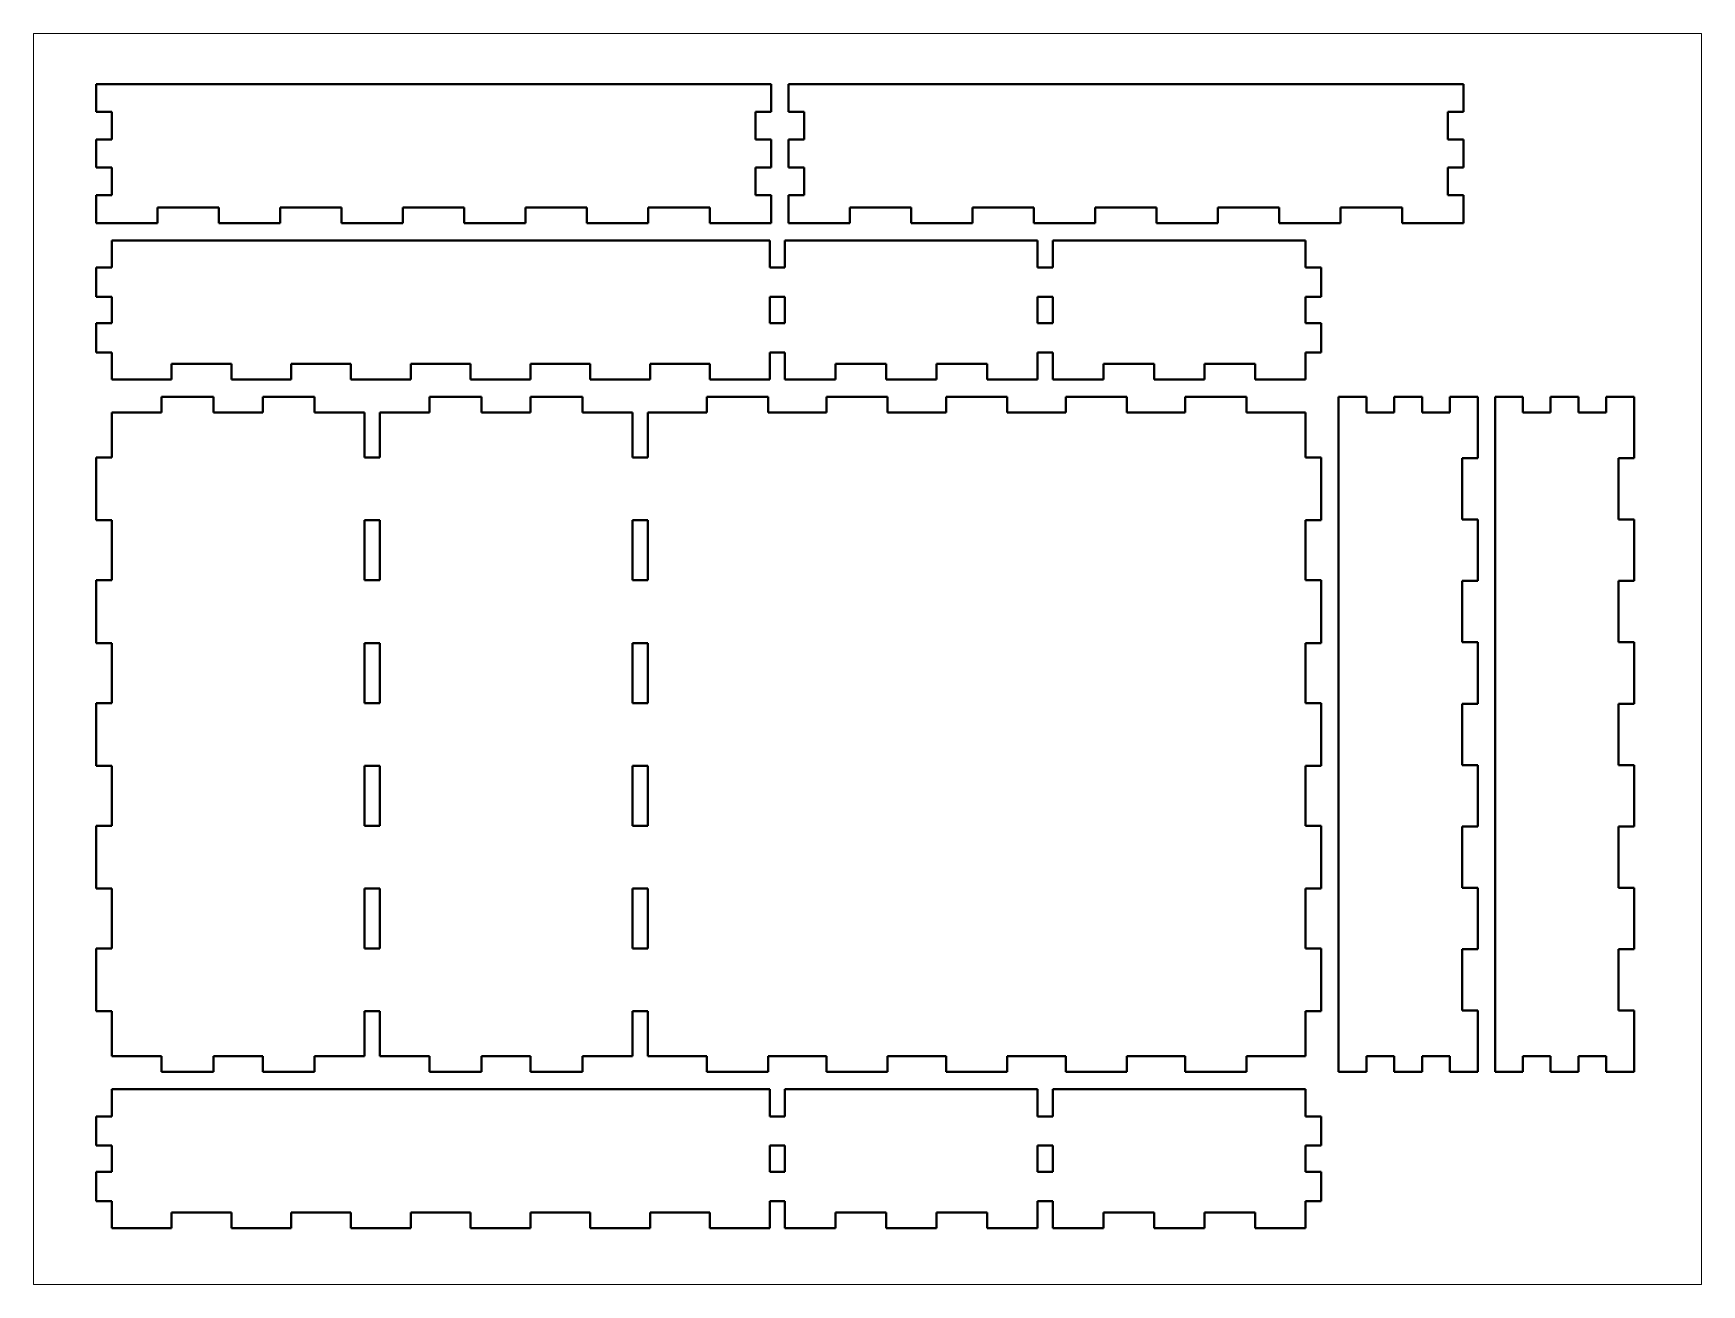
# Paper-space layout 'Layout1' of a CAD drawing. Header units: inches. Extents: x 0 to 24, y 0 to 18.
# The model-space entities are those that its viewports show. They can reach past a viewport. Long polylines and large blocks are cut down to what shows.
import ezdxf

# ---------------------------------------------------------------- set-up
doc = ezdxf.new("R2010")
doc.units = ezdxf.units.IN
doc.header["$LTSCALE"] = 0.5
doc.header["$MEASUREMENT"] = 0
doc.layers.add('Visible', color=7, linetype='Continuous', lineweight=40)

msp = doc.modelspace()

# ---------------------------------------------------------------- linework, layer by layer
at = {"layer": 'Visible'}
for p, q in [((0.903, 17.271), (0.903, 16.871)), ((10.613, 17.271), (0.903, 17.271)), ((10.613, 17.271), (10.613, 16.871)), ((10.863, 17.271), (10.863, 16.871)), ((10.863, 17.271), (20.573, 17.271)), ((20.573, 17.271), (20.573, 16.871)), ((0.903, 16.871), (1.128, 16.871)), ((1.128, 16.871), (1.128, 16.471)), ((10.613, 16.871), (10.388, 16.871)), ((10.388, 16.471), (10.388, 16.871)), ((10.863, 16.871), (11.088, 16.871)), ((11.088, 16.471), (11.088, 16.871)), ((20.573, 16.871), (20.348, 16.871)), ((20.348, 16.871), (20.348, 16.471)), ((0.903, 16.471), (0.903, 16.071)), ((0.903, 16.471), (1.128, 16.471)), ((10.613, 16.471), (10.388, 16.471)), ((10.613, 16.471), (10.613, 16.071)), ((10.863, 16.471), (10.863, 16.071)), ((10.863, 16.471), (11.088, 16.471)), ((20.573, 16.471), (20.348, 16.471)), ((20.573, 16.471), (20.573, 16.071)), ((0.903, 16.071), (1.128, 16.071)), ((1.128, 16.071), (1.128, 15.671)), ((10.613, 16.071), (10.388, 16.071)), ((10.388, 15.671), (10.388, 16.071)), ((10.863, 16.071), (11.088, 16.071)), ((11.088, 15.671), (11.088, 16.071)), ((20.573, 16.071), (20.348, 16.071)), ((20.348, 16.071), (20.348, 15.671)), ((0.903, 15.671), (0.903, 15.271)), ((0.903, 15.671), (1.128, 15.671)), ((10.613, 15.671), (10.388, 15.671)), ((10.613, 15.671), (10.613, 15.271)), ((10.863, 15.671), (10.863, 15.271)), ((10.863, 15.671), (11.088, 15.671)), ((20.573, 15.671), (20.348, 15.671)), ((20.573, 15.671), (20.573, 15.271)), ((1.785, 15.271), (1.785, 15.496)), ((1.785, 15.496), (2.668, 15.496)), ((2.668, 15.271), (2.668, 15.496)), ((3.551, 15.271), (3.551, 15.496)), ((3.551, 15.496), (4.434, 15.496)), ((4.434, 15.271), (4.434, 15.496)), ((5.316, 15.496), (6.199, 15.496)), ((5.316, 15.271), (5.316, 15.496)), ((6.199, 15.271), (6.199, 15.496)), ((7.082, 15.271), (7.082, 15.496)), ((7.082, 15.496), (7.964, 15.496)), ((7.964, 15.271), (7.964, 15.496)), ((8.847, 15.496), (9.73, 15.496)), ((8.847, 15.271), (8.847, 15.496)), ((9.73, 15.271), (9.73, 15.496)), ((12.628, 15.496), (11.745, 15.496)), ((11.745, 15.271), (11.745, 15.496)), ((12.628, 15.271), (12.628, 15.496)), ((14.394, 15.496), (13.511, 15.496)), ((13.511, 15.271), (13.511, 15.496)), ((14.394, 15.271), (14.394, 15.496)), ((16.159, 15.496), (15.276, 15.496)), ((15.276, 15.271), (15.276, 15.496)), ((16.159, 15.271), (16.159, 15.496)), ((17.042, 15.271), (17.042, 15.496)), ((17.924, 15.496), (17.042, 15.496)), ((17.924, 15.271), (17.924, 15.496)), ((19.69, 15.496), (18.807, 15.496)), ((18.807, 15.271), (18.807, 15.496)), ((19.69, 15.271), (19.69, 15.496)), ((1.785, 15.271), (0.903, 15.271)), ((3.551, 15.271), (2.668, 15.271)), ((5.316, 15.271), (4.434, 15.271)), ((7.082, 15.271), (6.199, 15.271)), ((8.847, 15.271), (7.964, 15.271)), ((10.613, 15.271), (9.73, 15.271)), ((10.863, 15.271), (11.745, 15.271)), ((12.628, 15.271), (13.511, 15.271)), ((14.394, 15.271), (15.276, 15.271)), ((16.159, 15.271), (17.042, 15.271)), ((17.924, 15.271), (18.807, 15.271)), ((19.69, 15.271), (20.573, 15.271)), ((1.128, 14.631), (1.128, 15.021)), ((1.128, 15.021), (10.593, 15.021)), ((10.593, 14.631), (10.593, 15.021)), ((10.813, 14.631), (10.813, 15.021)), ((10.813, 15.021), (14.448, 15.021)), ((14.448, 14.631), (14.448, 15.021)), ((14.668, 15.021), (18.303, 15.021)), ((14.668, 14.631), (14.668, 15.021)), ((18.303, 15.021), (18.303, 14.631)), ((0.903, 14.631), (0.903, 14.211)), ((0.903, 14.631), (1.128, 14.631)), ((10.593, 14.631), (10.813, 14.631)), ((14.448, 14.631), (14.668, 14.631)), ((18.528, 14.631), (18.303, 14.631)), ((18.528, 14.631), (18.528, 14.211)), ((0.903, 14.211), (1.128, 14.211)), ((1.128, 13.831), (1.128, 14.211)), ((10.593, 14.211), (10.813, 14.211)), ((10.593, 13.831), (10.593, 14.211)), ((10.813, 13.831), (10.813, 14.211)), ((14.448, 14.211), (14.668, 14.211)), ((14.448, 13.831), (14.448, 14.211)), ((14.668, 13.831), (14.668, 14.211)), ((18.528, 14.211), (18.303, 14.211)), ((18.303, 14.211), (18.303, 13.831)), ((0.903, 13.831), (0.903, 13.411)), ((0.903, 13.831), (1.128, 13.831)), ((10.593, 13.831), (10.813, 13.831)), ((14.448, 13.831), (14.668, 13.831)), ((18.528, 13.831), (18.303, 13.831)), ((18.528, 13.831), (18.528, 13.411)), ((0.903, 13.411), (1.128, 13.411)), ((1.128, 13.021), (1.128, 13.411)), ((2.849, 13.246), (1.988, 13.246)), ((1.988, 13.021), (1.988, 13.246)), ((2.849, 13.021), (2.849, 13.246)), ((4.569, 13.246), (3.709, 13.246)), ((3.709, 13.021), (3.709, 13.246)), ((4.569, 13.021), (4.569, 13.246)), ((6.29, 13.246), (5.43, 13.246)), ((5.43, 13.021), (5.43, 13.246)), ((6.29, 13.021), (6.29, 13.246)), ((7.151, 13.021), (7.151, 13.246)), ((8.011, 13.246), (7.151, 13.246)), ((8.011, 13.021), (8.011, 13.246)), ((9.732, 13.246), (8.872, 13.246)), ((8.872, 13.021), (8.872, 13.246)), ((9.732, 13.021), (9.732, 13.246)), ((10.593, 13.021), (10.593, 13.411)), ((10.593, 13.411), (10.813, 13.411)), ((10.813, 13.021), (10.813, 13.411)), ((12.267, 13.246), (11.54, 13.246)), ((11.54, 13.021), (11.54, 13.246)), ((12.267, 13.021), (12.267, 13.246)), ((13.721, 13.246), (12.994, 13.246)), ((12.994, 13.021), (12.994, 13.246)), ((13.721, 13.021), (13.721, 13.246)), ((14.448, 13.021), (14.448, 13.411)), ((14.448, 13.411), (14.668, 13.411)), ((14.668, 13.021), (14.668, 13.411)), ((15.395, 13.021), (15.395, 13.246)), ((16.122, 13.246), (15.395, 13.246)), ((16.122, 13.021), (16.122, 13.246)), ((17.576, 13.246), (16.849, 13.246)), ((16.849, 13.021), (16.849, 13.246)), ((17.576, 13.021), (17.576, 13.246)), ((18.528, 13.411), (18.303, 13.411)), ((18.303, 13.411), (18.303, 13.021)), ((1.128, 13.021), (1.988, 13.021)), ((2.849, 13.021), (3.709, 13.021)), ((4.569, 13.021), (5.43, 13.021)), ((6.29, 13.021), (7.151, 13.021)), ((8.011, 13.021), (8.872, 13.021)), ((9.732, 13.021), (10.593, 13.021)), ((10.813, 13.021), (11.54, 13.021)), ((12.267, 13.021), (12.994, 13.021)), ((13.721, 13.021), (14.448, 13.021)), ((14.668, 13.021), (15.395, 13.021)), ((16.122, 13.021), (16.849, 13.021)), ((17.576, 13.021), (18.303, 13.021)), ((1.845, 12.546), (1.845, 12.771)), ((2.592, 12.771), (1.845, 12.771)), ((2.592, 12.546), (2.592, 12.771)), ((3.299, 12.546), (3.299, 12.771)), ((4.046, 12.771), (3.299, 12.771)), ((4.046, 12.546), (4.046, 12.771)), ((5.7, 12.546), (5.7, 12.771)), ((6.447, 12.771), (5.7, 12.771)), ((6.447, 12.546), (6.447, 12.771)), ((7.154, 12.546), (7.154, 12.771)), ((7.901, 12.771), (7.154, 12.771)), ((7.901, 12.546), (7.901, 12.771)), ((9.688, 12.546), (9.688, 12.771)), ((10.569, 12.771), (9.688, 12.771)), ((10.569, 12.546), (10.569, 12.771)), ((11.409, 12.546), (11.409, 12.771)), ((12.289, 12.771), (11.409, 12.771)), ((12.289, 12.546), (12.289, 12.771)), ((13.13, 12.546), (13.13, 12.771)), ((14.01, 12.771), (13.13, 12.771)), ((14.01, 12.546), (14.01, 12.771)), ((14.851, 12.546), (14.851, 12.771)), ((15.731, 12.771), (14.851, 12.771)), ((15.731, 12.546), (15.731, 12.771)), ((16.572, 12.546), (16.572, 12.771)), ((17.452, 12.771), (16.572, 12.771)), ((17.452, 12.546), (17.452, 12.771)), ((18.778, 12.771), (18.778, 3.061)), ((18.778, 12.771), (19.178, 12.771)), ((19.178, 12.771), (19.178, 12.546)), ((19.578, 12.771), (19.578, 12.546)), ((19.578, 12.771), (19.978, 12.771)), ((19.978, 12.771), (19.978, 12.546)), ((20.378, 12.771), (20.378, 12.546)), ((20.378, 12.771), (20.778, 12.771)), ((20.778, 12.771), (20.778, 11.888)), ((21.028, 12.771), (21.028, 3.061)), ((21.028, 12.771), (21.428, 12.771)), ((21.428, 12.771), (21.428, 12.546)), ((21.828, 12.771), (22.228, 12.771)), ((21.828, 12.771), (21.828, 12.546)), ((22.228, 12.771), (22.228, 12.546)), ((22.628, 12.771), (22.628, 12.546)), ((22.628, 12.771), (23.028, 12.771)), ((23.028, 12.771), (23.028, 11.888)), ((1.128, 11.898), (1.128, 12.546)), ((1.128, 12.546), (1.845, 12.546)), ((2.592, 12.546), (3.299, 12.546)), ((4.046, 12.546), (4.763, 12.546)), ((4.763, 12.546), (4.763, 11.898)), ((4.983, 12.546), (5.7, 12.546)), ((4.983, 12.546), (4.983, 11.898)), ((6.447, 12.546), (7.154, 12.546)), ((7.901, 12.546), (8.618, 12.546)), ((8.618, 12.546), (8.618, 11.898)), ((8.838, 12.546), (9.688, 12.546)), ((8.838, 12.546), (8.838, 11.898)), ((10.569, 12.546), (11.409, 12.546)), ((12.289, 12.546), (13.13, 12.546)), ((14.01, 12.546), (14.851, 12.546)), ((15.731, 12.546), (16.572, 12.546)), ((17.452, 12.546), (18.303, 12.546)), ((18.303, 12.546), (18.303, 11.898)), ((19.578, 12.546), (19.178, 12.546)), ((20.378, 12.546), (19.978, 12.546)), ((21.828, 12.546), (21.428, 12.546)), ((22.628, 12.546), (22.228, 12.546)), ((0.903, 10.995), (0.903, 11.898)), ((1.128, 11.898), (0.903, 11.898)), ((4.763, 11.898), (4.983, 11.898)), ((8.618, 11.898), (8.838, 11.898)), ((18.303, 11.898), (18.528, 11.898)), ((18.528, 10.995), (18.528, 11.898)), ((20.778, 11.888), (20.553, 11.888)), ((20.553, 11.005), (20.553, 11.888)), ((23.028, 11.888), (22.803, 11.888)), ((22.803, 11.005), (22.803, 11.888)), ((1.128, 10.995), (0.903, 10.995)), ((1.128, 10.133), (1.128, 10.995)), ((4.763, 10.995), (4.763, 10.133)), ((4.763, 10.995), (4.983, 10.995)), ((4.983, 10.995), (4.983, 10.133)), ((8.618, 10.995), (8.838, 10.995)), ((8.618, 10.995), (8.618, 10.133)), ((8.838, 10.995), (8.838, 10.133)), ((18.303, 10.995), (18.528, 10.995)), ((18.303, 10.995), (18.303, 10.133)), ((20.778, 11.005), (20.553, 11.005)), ((20.778, 11.005), (20.778, 10.123)), ((23.028, 11.005), (22.803, 11.005)), ((23.028, 11.005), (23.028, 10.123)), ((0.903, 9.23), (0.903, 10.133)), ((1.128, 10.133), (0.903, 10.133)), ((4.763, 10.133), (4.983, 10.133)), ((8.618, 10.133), (8.838, 10.133)), ((18.303, 10.133), (18.528, 10.133)), ((18.528, 9.23), (18.528, 10.133)), ((20.778, 10.123), (20.553, 10.123)), ((20.553, 9.24), (20.553, 10.123)), ((22.803, 9.24), (22.803, 10.123)), ((23.028, 10.123), (22.803, 10.123)), ((1.128, 9.23), (0.903, 9.23)), ((1.128, 8.367), (1.128, 9.23)), ((4.763, 9.23), (4.763, 8.367)), ((4.763, 9.23), (4.983, 9.23)), ((4.983, 9.23), (4.983, 8.367)), ((8.618, 9.23), (8.838, 9.23)), ((8.618, 9.23), (8.618, 8.367)), ((8.838, 9.23), (8.838, 8.367)), ((18.303, 9.23), (18.303, 8.367)), ((18.303, 9.23), (18.528, 9.23)), ((20.778, 9.24), (20.553, 9.24)), ((20.778, 9.24), (20.778, 8.357)), ((23.028, 9.24), (22.803, 9.24)), ((23.028, 9.24), (23.028, 8.357)), ((0.903, 7.464), (0.903, 8.367)), ((1.128, 8.367), (0.903, 8.367)), ((4.763, 8.367), (4.983, 8.367)), ((8.618, 8.367), (8.838, 8.367)), ((18.303, 8.367), (18.528, 8.367)), ((18.528, 7.464), (18.528, 8.367)), ((20.778, 8.357), (20.553, 8.357)), ((20.553, 7.474), (20.553, 8.357)), ((22.803, 7.474), (22.803, 8.357)), ((23.028, 8.357), (22.803, 8.357)), ((1.128, 7.464), (0.903, 7.464)), ((1.128, 6.602), (1.128, 7.464)), ((4.763, 7.464), (4.763, 6.602)), ((4.763, 7.464), (4.983, 7.464)), ((4.983, 7.464), (4.983, 6.602)), ((8.618, 7.464), (8.838, 7.464)), ((8.618, 7.464), (8.618, 6.602)), ((8.838, 7.464), (8.838, 6.602)), ((18.303, 7.464), (18.303, 6.602)), ((18.303, 7.464), (18.528, 7.464)), ((20.778, 7.474), (20.553, 7.474)), ((20.778, 7.474), (20.778, 6.592)), ((23.028, 7.474), (22.803, 7.474)), ((23.028, 7.474), (23.028, 6.592)), ((0.903, 5.699), (0.903, 6.602)), ((1.128, 6.602), (0.903, 6.602)), ((4.763, 6.602), (4.983, 6.602)), ((8.618, 6.602), (8.838, 6.602)), ((18.303, 6.602), (18.528, 6.602)), ((18.528, 5.699), (18.528, 6.602)), ((20.778, 6.592), (20.553, 6.592)), ((20.553, 5.709), (20.553, 6.592)), ((23.028, 6.592), (22.803, 6.592)), ((22.803, 5.709), (22.803, 6.592)), ((1.128, 5.699), (0.903, 5.699)), ((1.128, 4.836), (1.128, 5.699)), ((4.763, 5.699), (4.763, 4.836)), ((4.763, 5.699), (4.983, 5.699)), ((4.983, 5.699), (4.983, 4.836)), ((8.618, 5.699), (8.618, 4.836)), ((8.618, 5.699), (8.838, 5.699)), ((8.838, 5.699), (8.838, 4.836)), ((18.303, 5.699), (18.528, 5.699)), ((18.303, 5.699), (18.303, 4.836)), ((20.778, 5.709), (20.553, 5.709)), ((20.778, 5.709), (20.778, 4.826)), ((23.028, 5.709), (22.803, 5.709)), ((23.028, 5.709), (23.028, 4.826)), ((0.903, 3.934), (0.903, 4.836)), ((1.128, 4.836), (0.903, 4.836)), ((4.763, 4.836), (4.983, 4.836)), ((8.618, 4.836), (8.838, 4.836)), ((18.303, 4.836), (18.528, 4.836)), ((18.528, 3.934), (18.528, 4.836)), ((20.778, 4.826), (20.553, 4.826)), ((20.553, 3.944), (20.553, 4.826)), ((22.803, 3.944), (22.803, 4.826)), ((23.028, 4.826), (22.803, 4.826)), ((1.128, 3.934), (0.903, 3.934)), ((1.128, 3.286), (1.128, 3.934)), ((4.763, 3.934), (4.763, 3.286)), ((4.763, 3.934), (4.983, 3.934)), ((4.983, 3.934), (4.983, 3.286)), ((8.618, 3.934), (8.838, 3.934)), ((8.618, 3.934), (8.618, 3.286)), ((8.838, 3.934), (8.838, 3.286)), ((18.303, 3.934), (18.528, 3.934)), ((18.303, 3.934), (18.303, 3.286)), ((20.778, 3.944), (20.553, 3.944)), ((20.778, 3.944), (20.778, 3.061)), ((23.028, 3.944), (22.803, 3.944)), ((23.028, 3.944), (23.028, 3.061)), ((1.845, 3.286), (1.128, 3.286)), ((1.845, 3.286), (1.845, 3.061)), ((3.299, 3.286), (2.592, 3.286)), ((2.592, 3.286), (2.592, 3.061)), ((3.299, 3.286), (3.299, 3.061)), ((4.763, 3.286), (4.046, 3.286)), ((4.046, 3.286), (4.046, 3.061)), ((5.7, 3.286), (4.983, 3.286)), ((5.7, 3.286), (5.7, 3.061)), ((7.154, 3.286), (6.447, 3.286)), ((6.447, 3.286), (6.447, 3.061)), ((7.154, 3.286), (7.154, 3.061)), ((8.618, 3.286), (7.901, 3.286)), ((7.901, 3.286), (7.901, 3.061)), ((9.688, 3.286), (8.838, 3.286)), ((9.688, 3.286), (9.688, 3.061)), ((11.409, 3.286), (10.569, 3.286)), ((10.569, 3.286), (10.569, 3.061)), ((11.409, 3.286), (11.409, 3.061)), ((13.13, 3.286), (12.289, 3.286)), ((12.289, 3.286), (12.289, 3.061)), ((13.13, 3.286), (13.13, 3.061)), ((14.851, 3.286), (14.01, 3.286)), ((14.01, 3.286), (14.01, 3.061)), ((14.851, 3.286), (14.851, 3.061)), ((16.572, 3.286), (15.731, 3.286)), ((15.731, 3.286), (15.731, 3.061)), ((16.572, 3.286), (16.572, 3.061)), ((17.452, 3.286), (17.452, 3.061)), ((18.303, 3.286), (17.452, 3.286)), ((19.178, 3.286), (19.578, 3.286)), ((19.178, 3.061), (19.178, 3.286)), ((19.578, 3.061), (19.578, 3.286)), ((19.978, 3.286), (20.378, 3.286)), ((19.978, 3.061), (19.978, 3.286)), ((20.378, 3.061), (20.378, 3.286)), ((21.428, 3.286), (21.828, 3.286)), ((21.428, 3.061), (21.428, 3.286)), ((21.828, 3.061), (21.828, 3.286)), ((22.228, 3.286), (22.628, 3.286)), ((22.228, 3.061), (22.228, 3.286)), ((22.628, 3.061), (22.628, 3.286)), ((2.592, 3.061), (1.845, 3.061)), ((4.046, 3.061), (3.299, 3.061)), ((6.447, 3.061), (5.7, 3.061)), ((7.901, 3.061), (7.154, 3.061)), ((10.569, 3.061), (9.688, 3.061)), ((12.289, 3.061), (11.409, 3.061)), ((14.01, 3.061), (13.13, 3.061)), ((15.731, 3.061), (14.851, 3.061)), ((17.452, 3.061), (16.572, 3.061)), ((18.778, 3.061), (19.178, 3.061)), ((19.578, 3.061), (19.978, 3.061)), ((20.378, 3.061), (20.778, 3.061)), ((21.028, 3.061), (21.428, 3.061)), ((21.828, 3.061), (22.228, 3.061)), ((22.628, 3.061), (23.028, 3.061)), ((1.128, 2.421), (1.128, 2.811)), ((1.128, 2.811), (10.593, 2.811)), ((10.593, 2.421), (10.593, 2.811)), ((10.813, 2.421), (10.813, 2.811)), ((10.813, 2.811), (14.448, 2.811)), ((14.448, 2.421), (14.448, 2.811)), ((14.668, 2.421), (14.668, 2.811)), ((14.668, 2.811), (18.303, 2.811)), ((18.303, 2.811), (18.303, 2.421)), ((0.903, 2.421), (0.903, 2.001)), ((1.128, 2.421), (0.903, 2.421)), ((10.813, 2.421), (10.593, 2.421)), ((14.668, 2.421), (14.448, 2.421)), ((18.303, 2.421), (18.528, 2.421)), ((18.528, 2.421), (18.528, 2.001)), ((1.128, 2.001), (0.903, 2.001)), ((1.128, 1.621), (1.128, 2.001)), ((10.813, 2.001), (10.593, 2.001)), ((10.593, 1.621), (10.593, 2.001)), ((10.813, 1.621), (10.813, 2.001)), ((14.668, 2.001), (14.448, 2.001)), ((14.448, 1.621), (14.448, 2.001)), ((14.668, 1.621), (14.668, 2.001)), ((18.303, 2.001), (18.528, 2.001)), ((18.303, 2.001), (18.303, 1.621)), ((0.903, 1.621), (0.903, 1.201)), ((1.128, 1.621), (0.903, 1.621)), ((10.813, 1.621), (10.593, 1.621)), ((14.668, 1.621), (14.448, 1.621)), ((18.303, 1.621), (18.528, 1.621)), ((18.528, 1.621), (18.528, 1.201)), ((1.128, 1.201), (0.903, 1.201)), ((1.128, 0.811), (1.128, 1.201)), ((10.813, 1.201), (10.593, 1.201)), ((10.593, 0.811), (10.593, 1.201)), ((10.813, 0.811), (10.813, 1.201)), ((14.668, 1.201), (14.448, 1.201)), ((14.448, 0.811), (14.448, 1.201)), ((14.668, 0.811), (14.668, 1.201)), ((18.303, 1.201), (18.528, 1.201)), ((18.303, 1.201), (18.303, 0.811)), ((1.988, 0.811), (1.988, 1.036)), ((1.988, 1.036), (2.849, 1.036)), ((2.849, 0.811), (2.849, 1.036)), ((3.709, 1.036), (4.569, 1.036)), ((3.709, 0.811), (3.709, 1.036)), ((4.569, 0.811), (4.569, 1.036)), ((5.43, 1.036), (6.29, 1.036)), ((5.43, 0.811), (5.43, 1.036)), ((6.29, 0.811), (6.29, 1.036)), ((7.151, 1.036), (8.011, 1.036)), ((7.151, 0.811), (7.151, 1.036)), ((8.011, 0.811), (8.011, 1.036)), ((8.872, 1.036), (9.732, 1.036)), ((8.872, 0.811), (8.872, 1.036)), ((9.732, 0.811), (9.732, 1.036)), ((11.54, 1.036), (12.267, 1.036)), ((11.54, 0.811), (11.54, 1.036)), ((12.267, 0.811), (12.267, 1.036)), ((12.994, 1.036), (13.721, 1.036)), ((12.994, 0.811), (12.994, 1.036)), ((13.721, 0.811), (13.721, 1.036)), ((15.395, 1.036), (16.122, 1.036)), ((15.395, 0.811), (15.395, 1.036)), ((16.122, 0.811), (16.122, 1.036)), ((16.849, 1.036), (17.576, 1.036)), ((16.849, 0.811), (16.849, 1.036)), ((17.576, 0.811), (17.576, 1.036)), ((1.128, 0.811), (1.988, 0.811)), ((2.849, 0.811), (3.709, 0.811)), ((4.569, 0.811), (5.43, 0.811)), ((6.29, 0.811), (7.151, 0.811)), ((8.011, 0.811), (8.872, 0.811)), ((9.732, 0.811), (10.593, 0.811)), ((10.813, 0.811), (11.54, 0.811)), ((12.267, 0.811), (12.994, 0.811)), ((13.721, 0.811), (14.448, 0.811)), ((14.668, 0.811), (15.395, 0.811)), ((16.122, 0.811), (16.849, 0.811)), ((17.576, 0.811), (18.303, 0.811))]:
    msp.add_line(p, q, dxfattribs=at)

psp = doc.layouts.get("Layout1")

# ---------------------------------------------------------------- viewports
at = {"layer": '0', "view_target_point": (12, 9)}
psp.add_viewport(center=(12, 9), size=(24, 18), view_center_point=(0, 0), view_height=18, dxfattribs=at)

doc.saveas('drawing.dxf')
